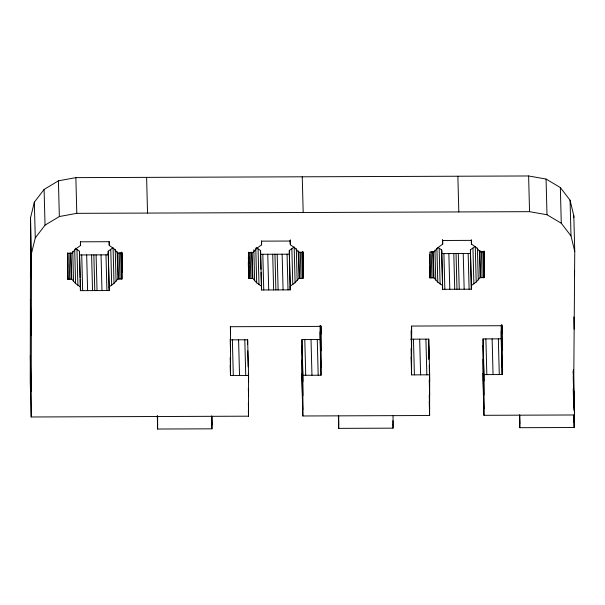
<?xml version="1.0" encoding="UTF-8"?>
<svg xmlns="http://www.w3.org/2000/svg" width="605" height="605" viewBox="0 0 605 605"><rect width="100%" height="100%" fill="white"/><g stroke="black" fill="none" stroke-linecap="round" stroke-linejoin="round"><path stroke-width="0.91" d="M483.07 338.913L484.008 374.616L502.112 374.548L501.174 338.845L483.07 338.913L483.002 379.607L483.939 415.31L574.485 414.977L574.349 406.84L573.706 406.84L573.744 382.572L574.75 251.491L573.812 215.788L570.069 200.21L560.343 187.542L546.058 179.042L528.619 175.972L75.867 177.636L58.413 180.834L44.097 189.441L34.334 202.183L30.537 217.785L30.25 381.279L31.188 416.981L248.511 416.18L248.579 375.486L247.642 339.783L230.475 339.844M31.188 416.981L31.475 253.487L30.537 217.785M80.412 290.65L80.42 286.952L75.595 283.511L71.761 279.185L67.639 279.2L67.684 253.359L71.798 253.344L75.655 248.988L80.488 245.509L80.495 241.811L109.248 241.705L109.24 245.403L114.065 248.844L117.899 253.17L122.013 253.155L121.976 278.996L117.862 279.011L114.005 283.367L109.172 286.846L109.165 290.544L80.412 290.65L80.17 279.404M79.474 254.365L79.482 251.249L75.232 248.269M114.005 283.367L113.067 247.664L108.234 251.143L108.227 254.841L79.474 254.947M157.3 415.605L157.61 429.028L211.939 428.832L211.962 416.618M157.61 429.028L157.633 416.822M248.579 375.486L230.467 375.554L230.55 326.715L321.104 326.382L321.021 375.221L302.908 375.281L301.971 339.587L320.083 339.518L321.021 375.221M247.634 344.328L247.642 339.783M261.511 289.976L261.519 286.278L256.686 282.845L252.852 278.512L248.738 278.527L248.784 252.686L252.898 252.671L256.747 248.315L261.587 244.843L261.594 241.145L290.339 241.04L290.332 244.738L295.157 248.179L298.999 252.504L303.113 252.489L303.067 278.33L298.953 278.345L295.104 282.701L290.264 286.173L290.256 289.871L261.511 289.976L261.065 272.492M256.331 247.604L260.581 250.576L260.573 254.274L289.319 254.168L290.256 289.871M289.319 254.168L289.326 250.47L294.166 246.999L295.104 282.701M301.971 339.587L301.903 380.28L302.84 415.983L429.611 415.514L429.679 374.82L428.741 339.118L410.629 339.178M302.84 415.983L302.908 375.281M320.083 339.518L320.105 325.354M393.053 415.953L393.031 428.158L338.709 428.363L338.717 416.157M429.679 374.82L411.566 374.881L411.65 326.05L502.195 325.717L502.112 374.548M428.703 359.461L428.741 339.118M442.603 289.311L442.61 285.613L437.786 282.18L433.951 277.846L429.837 277.861L429.875 252.02L433.989 252.005L437.846 247.649L442.678 244.178L442.686 240.48L471.439 240.374L471.431 244.072L476.256 247.505L480.09 251.839L484.204 251.824L484.166 277.665L480.052 277.68L476.195 282.036L471.363 285.507L471.355 289.205L442.603 289.311L441.673 250.493M437.997 247.392L441.673 249.91L441.665 253.608L470.418 253.503L470.425 249.804L475.258 246.333L476.195 282.036M483.939 415.31L484.008 374.616M501.174 338.845L501.197 325.626M574.153 414.947L574.13 427.493L519.801 427.697L519.824 415.484M573.548 379.274L573.094 371.137M573.842 401.183L573.858 391.178M574.16 410.311L574.168 403.081M573.797 217.656L573.812 215.788M31.475 253.487L35.271 237.886L34.334 202.183M35.271 237.886L45.035 225.143L59.351 216.537L76.805 213.338L529.549 211.674L546.996 214.745L561.281 223.245L571.007 235.912L574.75 251.491M574.44 271.063L574.561 275.759M573.835 316.952L574.153 329.165M570.069 200.21L571.007 235.912M573.396 369.413L574.485 411.929M574.432 413.147L574.485 414.977M573.237 376.779L574.13 410.303M573.237 388.992L573.706 406.84M573.948 415.083L574.137 422.411M573.842 416.512L574.13 427.493M560.343 187.542L561.281 223.245M546.058 179.042L546.996 214.745M528.619 175.972L529.549 211.674M519.566 414.727L519.808 423.878M519.491 415.794L519.801 427.697M501.961 324.893L502.18 333.347M501.492 324.764L502.158 350.136M501.19 331.215L502.127 366.917M498.346 338.861L499.284 374.563M492.122 338.883L493.06 374.586M484.129 251.022L484.204 253.843M484.023 251.703L484.197 258.282M483.894 251.446L484.189 264.74M483.788 251.725L484.181 266.76M483.66 251.476L484.174 271.206M485.898 338.906L486.836 374.608M483.524 251.219L484.166 277.665M482.828 251.355L483.524 277.665M481.414 251.362L482.109 277.672M483.055 345.274L483.992 380.976M483.032 359.264L483.97 394.967M479.977 250.432L480.695 277.672M483.009 373.255L483.947 408.957M479.334 250.432L480.052 277.68M477.421 248.012L478.26 279.956M472.951 248.186L473.889 283.889M471.333 239.739L471.431 244.072M470.425 249.804L471.363 286.089M470.418 251.657L471.355 289.205M468.172 253.51L469.109 289.213M463.233 253.533L464.164 289.235M457.872 176.229L458.809 211.931M458.287 253.548L459.225 289.25M456.041 253.555L456.979 289.258M453.795 253.563L454.733 289.266M448.857 253.586L449.795 289.288M443.911 253.601L444.849 289.303M442.558 239.482L442.678 244.178M441.673 249.91L442.61 285.613M439.147 248.315L440.085 284.017M436.901 248.352L437.786 282.18M434.942 250.046L435.736 280.115M433.256 251.544L433.951 277.846M432.613 251.544L433.309 277.854M431.199 251.551L431.894 277.854M429.86 254.372L430.48 277.861M429.724 266.707L429.845 271.403M429.588 266.45L429.837 277.861M428.726 345.478L429.074 358.629M429.248 365.208L429.663 381.18M429.248 380.137L429.641 395.163M429.248 395.065L429.618 409.154M429.24 401.417L429.611 415.514M425.912 339.125L426.843 374.828M419.681 339.148L420.619 374.85M413.457 339.171L414.395 374.873M411.438 326.163L411.634 333.68M411.09 330.738L411.604 350.469M411.082 348.465L411.582 367.25M411.098 357.033L411.566 374.881M392.947 420.687L393.038 424.347M392.94 424.498L393.031 428.158M338.467 415.393L338.702 424.544M338.392 416.459L338.709 428.363M320.862 325.558L321.089 334.013M320.393 325.437L321.058 350.802M320.09 331.888L321.028 367.59M317.254 339.526L318.192 375.229M311.023 339.549L311.961 375.251M302.243 176.804L303.181 212.506M303.037 251.688L303.105 254.508M302.931 252.376L303.097 258.948M302.795 252.119L303.09 263.394M302.742 252.255L303.09 267.425M302.56 252.141L303.082 271.872M302.432 251.884L303.075 276.311M304.799 339.571L305.737 375.274M302.379 252.02L303.067 278.33M301.736 252.028L302.424 278.33M300.322 252.028L301.01 278.338M301.963 345.939L302.901 381.642M301.94 359.93L302.871 395.632M298.885 251.098L299.596 278.345M301.91 373.92L302.848 409.623M298.235 251.098L298.953 278.345M296.321 248.678L297.161 280.622M291.86 248.859L292.797 284.562M290.264 240.072L290.339 244.163M290.211 240.041L290.332 244.738M289.326 250.47L290.256 289.296M287.072 254.183L288.01 289.878M282.134 254.198L283.072 289.901M277.196 254.213L278.126 289.916M274.95 254.221L275.88 289.924M272.704 254.236L273.634 289.931M267.758 254.251L268.696 289.954M262.82 254.266L263.757 289.969M261.541 241.115L261.587 242.998M261.489 241.085L261.587 244.843M260.581 250.576L261.511 288.131M260.573 253.699L260.967 269.308M258.055 248.98L258.993 284.683M255.779 248.08L256.686 282.845M253.82 249.774L254.637 280.78M252.164 252.209L252.852 278.512M251.521 252.209L252.209 278.519M250.107 252.217L250.795 278.519M248.693 252.224L249.381 278.527M248.602 252.572L248.768 259.152M248.466 252.315L248.761 263.591M248.413 252.459L248.753 267.629M248.352 257.034L248.746 272.068M248.345 261.481L248.738 276.508M248.345 263.5L248.738 278.527M247.755 350.839L248.171 366.812M248.345 373.391L248.572 381.846M248.345 388.319L248.549 395.829M248.352 403.248L248.519 409.819M248.36 410.545L248.511 416.18M244.813 339.791L245.751 375.493M238.589 339.813L239.527 375.516M232.365 339.836L233.303 375.539M230.339 326.829L230.543 334.346M230.187 338.921L230.513 351.134M230.21 357.585L230.482 367.923M230.202 365.216L230.467 375.554M211.705 415.862L211.947 425.012M211.629 416.928L211.939 428.832M157.376 416.058L157.618 425.217M146.607 177.378L147.544 213.081M121.938 252.353L122.013 255.174M121.832 253.041L122.006 259.613M121.703 252.784L121.991 266.079M121.575 252.126L121.991 268.098M121.469 252.807L121.983 272.537M121.333 252.55L121.976 278.996M120.637 252.693L121.333 279.003M119.223 252.701L119.919 279.003M117.809 252.701L118.504 279.011M117.143 251.763L117.862 279.011M115.23 249.343L116.069 281.287M110.76 249.525L111.698 285.227M109.142 241.645L109.24 245.403M108.234 251.143L109.165 287.42M108.227 252.988L109.165 290.544M105.981 254.849L106.919 290.551M101.035 254.864L101.973 290.566M96.097 254.887L97.034 290.589M93.851 254.894L94.788 290.597M91.605 254.902L92.542 290.604M86.666 254.917L87.604 290.619M81.72 254.939L82.658 290.642M80.389 241.75L80.488 245.509M79.482 251.249L80.42 287.526M79.55 255.915L80.094 277.854M75.867 177.636L76.805 213.338M76.956 249.646L77.894 285.348M74.71 249.684L75.595 283.511M72.751 251.385L73.538 281.446M71.065 252.875L71.761 279.185M70.422 252.875L71.118 279.185M69.008 252.882L69.704 279.192M67.594 252.89L68.289 279.192M67.503 253.238L67.677 259.817M67.442 255.802L67.662 266.276M67.465 260.778L67.662 268.295M67.457 265.224L67.654 272.734M67.45 269.664L67.639 279.2M58.413 180.834L59.351 216.537M44.097 189.441L45.035 225.143M30.492 243.331L31.43 279.034M30.394 299.535L31.331 335.238M30.295 355.732L31.233 391.435"/></g></svg>
